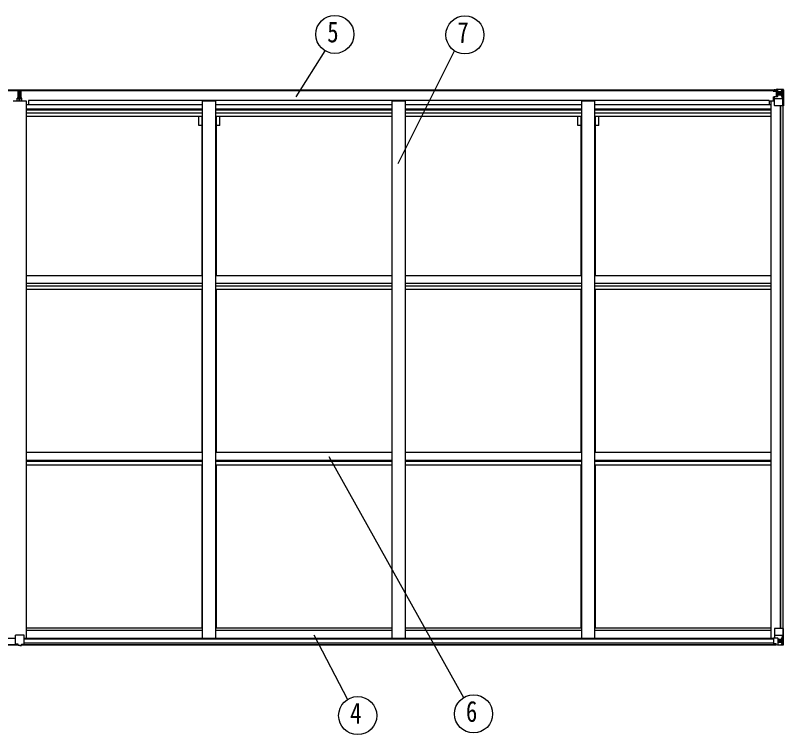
# Model space of a CAD drawing. Units: millimetres, scale not verified. Extents: x -12615 to 12615, y -8910 to 8910.
# Drawn here: x -2945 to -42, y -561 to 2157 of the extents above; entities that cross this region are included whole.
import ezdxf
from ezdxf.enums import TextEntityAlignment as Align

# ---------------------------------------------------------------- set-up
doc = ezdxf.new("R2010")
doc.units = ezdxf.units.MM
doc.header["$LTSCALE"] = 40
for name, color, linetype in [('0-4_YKK_13', 4, 'Continuous'), ('0-5_YKK_A1', 4, 'Continuous'), ('0-6_YKK_D', 6, 'Continuous')]:
    doc.layers.add(name, color=color, linetype=linetype)
doc.styles.add('ＭＳ ゴシック', font='')
doc.styles.get('ＭＳ ゴシック').set_extended_font_data('MS Gothic')

msp = doc.modelspace()

# ---------------------------------------------------------------- linework, layer by layer
at = {"layer": '0-4_YKK_13'}
for p, q in [((-2935.41, 1876.05), (-2930.57, 1876.35)), ((-2935.41, 1873.05), (-2935.41, 1876.05)), ((-2930.41, 1873.36), (-2935.41, 1873.05)), ((-2935.41, 1871.55), (-2935.41, 1873.05)), ((-2934.41, 1870.55), (-2930.41, 1870.55)), ((-2934.41, 1868.72), (-2934.41, 1870.55)), ((-2934.41, 1868.72), (-2930.41, 1868.65)), ((-2934.41, 1865.12), (-2934.41, 1868.72)), ((-2934.41, 1865.12), (-2930.41, 1865.06)), ((-2934.41, 1856.89), (-2934.41, 1865.12)), ((-2930.57, 1876.35), (-2928.91, 1876.45)), ((-2928.91, 1873.44), (-2930.41, 1873.35)), ((-2930.41, 1870.55), (-2930.41, 1873.35)), ((-2930.41, 1870.55), (-2930.41, 1859.84)), ((-2930.41, 1859.84), (-2927.41, 1859.84)), ((-2930.41, 1852.77), (-2930.41, 1859.84)), ((-2928.91, 1876.45), (-2928.91, 1873.44)), ((-2922.41, 1873.05), (-2928.91, 1873.44)), ((-2927.41, 1870.55), (-2923.41, 1870.55)), ((-2927.41, 1870.55), (-2927.41, 1859.84)), ((-2927.41, 1868.65), (-2923.41, 1868.65)), ((-2927.41, 1852.77), (-2927.41, 1859.84)), ((-2923.41, 1868.65), (-2923.41, 1870.55)), ((-2922.41, 1871.55), (-2922.41, 1873.05)), ((-82.16, 1872.75), (-82.16, 1873.76)), ((-81.16, 1872.75), (-82.16, 1872.75)), ((-82.16, 1872.75), (-82.16, 1871.18)), ((-82.16, 1871.07), (-82.16, 1871.18)), ((-81.16, 1873.76), (-81.16, 1872.75)), ((-76.16, 1872.75), (-81.16, 1872.75)), ((-75.96, 1876.25), (-77.65, 1875.82)), ((-76.16, 1871.14), (-76.16, 1872.75)), ((-76.16, 1871.14), (-66.16, 1871.05)), ((-75.96, 1876.25), (-75.66, 1876.25)), ((-75.66, 1876.25), (-75.66, 1875.82)), ((-74.16, 1873.01), (-66.16, 1873.01)), ((-74.16, 1872.98), (-66.16, 1872.98)), ((-70.66, 1878.45), (-64.16, 1878.05)), ((-70.66, 1877.56), (-70.66, 1878.45)), ((-64.16, 1877.17), (-70.66, 1877.56)), ((-70.66, 1877.05), (-70.66, 1877.56)), ((-70.66, 1877.05), (-70.66, 1876.64)), ((-70.66, 1876.64), (-65.66, 1876.55)), ((-70.66, 1876.64), (-70.66, 1875.82)), ((-69.66, 1850.95), (-69.66, 1870.92)), ((-65.77, 1870.68), (-69.66, 1870.68)), ((-69.66, 1867.05), (-65.66, 1867.05)), ((-69.66, 1858.85), (-65.66, 1858.85)), ((-66.16, 1873.01), (-66.16, 1871.05)), ((-66.16, 1871.98), (-65.66, 1871.98)), ((-66.16, 1870.89), (-66.16, 1871.05)), ((-66.16, 1871.05), (-66.16, 1871.05)), ((-65.66, 1872.34), (-64.16, 1872.34)), ((-65.66, 1868.81), (-64.16, 1868.81)), ((-64.16, 1851.95), (-64.16, 1878.05)), ((-64.16, 1877.94), (-52.16, 1877.15)), ((-63.16, 1868.81), (-64.16, 1868.81)), ((-52.16, 1868.81), (-64.16, 1868.81)), ((-57.64, 1861.61), (-57.64, 1860.65)), ((-49.83, 1868.75), (-52.16, 1868.81)), ((-52.07, 1877.15), (-44.15, 1876.67)), ((-49.83, 1855.28), (-49.83, 1868.75)), ((-48.97, 1872.26), (-46.24, 1875.93)), ((-45.01, 1875.7), (-45, 1875.63)), ((-45, 1815.05), (-45, 1875.63)), ((-43.1, 1876.76), (-43.1, 1876.76)), ((-43.1, 1876.72), (-43.1, 1876.76)), ((-42.16, 1875.76), (-42.16, 1875.72)), ((-2937.41, 1844.99), (-2930.41, 1845.05)), ((-2937.41, 1843.61), (-2930.41, 1843.55)), ((-2937.41, 1832.88), (-2937.41, 1843.11)), ((-2934.41, 1856.89), (-2930.41, 1856.85)), ((-2934.41, 1845.02), (-2934.41, 1856.89)), ((-2930.41, 1852.77), (-2927.41, 1852.77)), ((-2930.41, 1843.12), (-2930.41, 1852.77)), ((-2930.41, 1843.12), (-2927.41, 1843.12)), ((-2930.41, 1836.05), (-2930.41, 1843.12)), ((-2930.41, 1836.05), (-2927.41, 1836.05)), ((-2930.41, 1836.05), (-2930.41, 1832.88)), ((-2927.41, 1843.12), (-2927.41, 1852.77)), ((-2920.41, 1844.49), (-2927.41, 1844.55)), ((-2927.41, 1836.05), (-2927.41, 1843.12)), ((-2927.41, 1836.05), (-2927.41, 1832.88)), ((-2923.41, 1845.02), (-2923.41, 1856.85)), ((-2920.41, 1843.61), (-2920.41, 1844.49)), ((-2920.41, 1832.88), (-2920.41, 1843.11)), ((-96.66, 1834.13), (-76.16, 1834.13)), ((-80.66, 1849.92), (-79.66, 1849.93)), ((-80.66, 1834.13), (-80.66, 1849.92)), ((-79.66, 1848.19), (-80.66, 1848.2)), ((-80.66, 1838.05), (-76.16, 1838.05)), ((-75.61, 1849.96), (-79.66, 1849.93)), ((-76.16, 1816.05), (-76.16, 1849.15)), ((-52.16, 1841.72), (-76.16, 1841.72)), ((-64.99, 1851.69), (-75.33, 1850.04)), ((-75.33, 1849.41), (-64.99, 1851.06)), ((-75.33, 1850.04), (-75.33, 1849.41)), ((-65.66, 1855.25), (-64.16, 1855.25)), ((-64.99, 1851.06), (-64.99, 1851.69)), ((-52.16, 1855.25), (-64.16, 1855.25)), ((-52.16, 1855.25), (-49.83, 1855.28)), ((-52.16, 1855.25), (-52.16, 1855.25)), ((-45.55, 1841.93), (-52.16, 1841.72)), ((-45.55, 1841.93), (-49.69, 1854.02)), ((-45, 1815.05), (-75.16, 1815.05)), ((-76.47, -161.03), (-76.47, -194.12)), ((-42.47, -160.03), (-75.47, -160.03)), ((-45.32, -160.03), (-45.32, -220.61)), ((-42.47, -220.74), (-42.47, -160.03)), ((-2944.66, -218.29), (-2944.66, -185.97)), ((-2912.66, -184.97), (-2943.66, -184.97)), ((-2911.66, -218.29), (-2911.66, -185.97)), ((-80.97, -197.18), (-80.97, -217.34)), ((-70.97, -196.24), (-79.97, -196.27)), ((-52.47, -186.69), (-76.47, -186.69)), ((-75.65, -194.38), (-65.3, -196.04)), ((-75.65, -195.02), (-75.65, -194.38)), ((-68, -196.24), (-75.65, -195.02)), ((-64.47, -196.24), (-70.97, -196.24)), ((-65.3, -196.04), (-65.3, -196.24)), ((-64.47, -196.24), (-64.47, -223.03)), ((-64.47, -200.23), (-52.47, -200.23)), ((-45.86, -186.91), (-52.47, -186.69)), ((-52.47, -200.23), (-52.47, -200.23)), ((-52.47, -200.23), (-50.14, -200.26)), ((-50.14, -200.26), (-50.14, -213.73)), ((-45.86, -186.91), (-50, -198.99)), ((-2944.66, -218.29), (-2944.66, -218.33)), ((-2934.66, -219.06), (-2943.66, -219)), ((-2921.66, -219.06), (-2912.66, -219)), ((-2911.66, -218.29), (-2911.66, -218.33)), ((-79.97, -218.05), (-70.97, -218.11)), ((-70.97, -223.42), (-70.97, -217.48)), ((-52.47, -213.78), (-64.47, -213.78)), ((-64.47, -222.91), (-52.47, -222.13)), ((-56.99, -206.59), (-56.99, -205.63)), ((-50.14, -213.73), (-52.47, -213.79)), ((-52.38, -222.12), (-44.46, -221.65)), ((-49.29, -217.24), (-46.55, -220.9)), ((-45.32, -220.68), (-45.32, -220.61)), ((-43.41, -221.69), (-43.41, -221.74))]:
    msp.add_line(p, q, dxfattribs=at)
for points in [[(-2928.91, 1876.45), (-2922.41, 1876.05), (-2922.41, 1873.05)], [(-2927.41, 1865.06), (-2923.41, 1865.06), (-2923.41, 1868.65)], [(-2927.41, 1856.85), (-2923.41, 1856.85), (-2923.41, 1865.06)], [(-76.16, 1871.14), (-76.16, 1871.13), (-82.16, 1871.18)], [(-81.16, 1871.02), (-66.16, 1870.89), (-66.16, 1870.89)], [(-66.16, 1871.98), (-74.16, 1871.98), (-74.16, 1873.76)], [(-70.66, 1877.05), (-65.66, 1877.05), (-65.66, 1851.59)], [(-43.1, 1876.76), (-52.16, 1877.32), (-64.16, 1878.05)], [(-58.6, 1863.53), (-59.56, 1863.53), (-59.56, 1862.57), (-58.6, 1862.57)], [(-56.68, 1864.49), (-56.68, 1865.45), (-57.64, 1865.45), (-57.64, 1864.49)], [(-57.64, 1860.65), (-56.68, 1860.65), (-56.68, 1861.61)], [(-55.72, 1862.57), (-54.76, 1862.57), (-54.76, 1863.53), (-55.72, 1863.53)], [(-42.16, 1875.72), (-42.16, 1815.05), (-45, 1815.05)], [(-2930.41, 1844.55), (-2937.41, 1844.49), (-2937.41, 1844.99)], [(-2930.41, 1843.05), (-2937.41, 1843.11), (-2937.41, 1843.61), (-2937.41, 1844.49)], [(-2927.41, 1845.05), (-2920.41, 1844.99), (-2920.41, 1844.49)], [(-2927.41, 1843.55), (-2920.41, 1843.61), (-2920.41, 1843.11), (-2927.41, 1843.05)], [(-79.66, 1849.93), (-79.66, 1848.19), (-76.16, 1848.18)], [(-2928.16, -224.49), (-2934.66, -224.09), (-2934.66, -219.06)], [(-2928.16, -224.49), (-2921.66, -224.09), (-2921.66, -219.06)], [(-80.97, -217.34), (-80.96, -217.44), (-70.97, -217.48)], [(-43.41, -221.74), (-52.47, -222.29), (-70.97, -223.42)], [(-58.91, -207.55), (-59.87, -207.55), (-59.87, -208.51), (-58.91, -208.51)], [(-56.99, -205.63), (-57.95, -205.63), (-57.95, -206.59)], [(-57.95, -209.47), (-57.95, -210.43), (-56.99, -210.43), (-56.99, -209.47)], [(-56.03, -208.51), (-55.07, -208.51), (-55.07, -207.55), (-56.03, -207.55)]]:
    msp.add_lwpolyline(points, dxfattribs=at)
for centre in [(-57.16, 1863.05), (-57.47, -208.03)]:
    msp.add_circle(centre, 5.3, dxfattribs=at)
for centre, radius, start, end in [((-2934.41, 1871.55), 1, 180, 270), ((-2923.41, 1871.55), 1, 270, 0), ((-81.3, 1878.71), 7.69, 263.56574, 271.03001), ((-66.16, 1873.51), 0.5, 270.00309, 0.00198), ((-66.16, 1873.48), 0.5, 269.99891, 359.99891), ((-66.16, 1870.55), 0.5, 359.95536, 89.47105), ((-66.17, 1870.38), 0.513, 358.95293, 88.11972), ((-58.6, 1864.49), 0.96, 270, 0), ((-58.6, 1861.61), 0.96, 0, 90), ((-55.72, 1864.49), 0.96, 180, 270), ((-55.72, 1861.61), 0.96, 90, 180), ((-46.29, 1875.76), 1.28, 357.54105, 48.82169), ((-44.31, 1889.37), 12.7, 264.89689, 270.75534), ((-43.16, 1875.76), 0.999, 0.04917, 86.5576), ((-43.16, 1875.76), 1, 359.99921, 86.49983), ((-43.16, 1875.72), 0.999, 0.04917, 86.5576), ((-75.22, 1849.11), 0.937, 96.73234, 177.67791), ((-75.22, 1848.48), 0.937, 96.73234, 177.67791), ((-65.1, 1852.62), 0.937, 276.73234, 357.67791), ((-65.1, 1851.99), 0.937, 276.73234, 357.67791), ((-75.16, 1816.05), 1, 180, 270), ((-75.47, -161.03), 1, 90, 180), ((-2943.66, -185.97), 1, 90, 180), ((-2912.66, -185.97), 1, 0, 90), ((-75.54, -193.45), 0.937, 182.32209, 263.26766), ((-75.54, -194.09), 0.937, 182.32209, 263.26766), ((-65.41, -196.97), 0.937, 50.93398, 83.26766), ((-58.91, -206.59), 0.96, 270, 0), ((-58.91, -209.47), 0.96, 0, 90), ((-56.03, -206.59), 0.96, 180, 270), ((-56.03, -209.47), 0.96, 90, 180), ((-46.6, -220.74), 1.28, 311.17831, 2.45895), ((-44.63, -234.35), 12.7, 89.24466, 95.10311), ((-43.47, -220.7), 0.999, 273.4424, 359.95083), ((-43.47, -220.74), 0.999, 273.4424, 359.95083), ((-43.47, -220.74), 1, 273.50017, 0.00079)]:
    msp.add_arc(centre, radius, start, end, dxfattribs=at)
for centre, major_axis, ratio, start_param, end_param in [((-2930.38, 1873.35), (0.18, -2.99), 0.008711, 3.1415927, 4.7113235), ((-3102.28, 1862.84), (171.87, 10.52), 0.017422, 6.2821194, 6.2831848), ((29.59, 1868.81), (-81.75, 0), 0.061163, 6.2824128, 6.2831853), ((-46.96, 1868.67), (-0.03, 5), 0.573921, 0.7672717, 1.551125), ((-45.29, 1873.74), (0.02, 3), 0.466854, 0.125683, 0.7596956), ((-45.1, 1876.84), (-2, 0.12), 0.060933, 2.0712557, 3.1453404), ((-244.1, 1889.07), (-201, 12.36), 0.060933, 3.1453404, 3.145839), ((-48.42, 1855.3), (0, 3), 0.468246, 1.5772882, 2.0127935), ((-46.27, 1844.28), (-0.85, 2.32), 0.403757, 3.0087805, 3.9744392), ((-79.97, -197.18), (-1, -0.021), 0.906239, 4.6936843, 6.2644806), ((-48.74, -200.28), (0, -3), 0.468246, 4.2703918, 4.7058971), ((-46.58, -189.26), (-0.85, -2.32), 0.403757, 2.3087461, 3.2744049), ((-2943.66, -218.29), (1, -0.012), 0.707053, 3.2044821, 4.7211143), ((-2912.66, -218.29), (-1, -0.012), 0.707053, 1.562071, 3.0787032), ((-79.97, -217.34), (-1, 0.012), 0.707053, 0.1587743, 1.5795216), ((29.28, -213.78), (-81.75, 0), 0.061163, 0, 0.0007725), ((-47.27, -213.65), (-0.03, -5), 0.573921, 4.7320603, 5.5159136), ((-45.6, -218.72), (0.02, -3), 0.466854, 5.5234897, 6.1575023), ((-45.41, -221.82), (-2, -0.12), 0.060933, 3.1378449, 4.2119296), ((-244.41, -234.05), (-201, -12.36), 0.060933, 3.1373463, 3.1378449)]:
    msp.add_ellipse(centre, major_axis=major_axis, ratio=ratio, start_param=start_param, end_param=end_param, dxfattribs=at)
at = {"layer": '0-5_YKK_A1'}
for p, q in [((-5790.66, 1875.82), (-2935.41, 1875.82)), ((-5790.65, 1873.76), (-2935.41, 1873.76)), ((-2922.41, 1875.82), (-65.66, 1875.82)), ((-2922.41, 1873.76), (-65.66, 1873.76)), ((-2903.16, 1832.88), (-2953.16, 1832.88)), ((-2903.16, -196.38), (-2903.16, 1832.88)), ((-96.66, 1835.55), (-2895.66, 1835.55)), ((-2895.66, 1835.55), (-2895.66, 1820.48)), ((-2237.16, -196.38), (-2237.16, 1832.88)), ((-2187.16, 1832.88), (-2237.16, 1832.88)), ((-2187.16, -196.38), (-2187.16, 1832.88)), ((-1521.16, -196.38), (-1521.16, 1832.88)), ((-1471.16, 1832.88), (-1521.16, 1832.88)), ((-1471.16, -196.38), (-1471.16, 1832.88)), ((-805.16, -196.38), (-805.16, 1832.88)), ((-755.16, 1832.88), (-805.16, 1832.88)), ((-755.16, -196.38), (-755.16, 1832.88)), ((-96.66, 1835.55), (-96.66, 1820.48)), ((-89.16, -196.38), (-89.16, 1833.52)), ((-76.16, 1833.52), (-89.16, 1833.52)), ((-2903.16, 1820.48), (-2237.16, 1820.48)), ((-2903.16, 1804.04), (-2237.16, 1804.04)), ((-2903.16, 1800.26), (-2237.16, 1800.26)), ((-2187.16, 1820.48), (-1521.16, 1820.48)), ((-2187.16, 1804.04), (-1521.16, 1804.04)), ((-2187.16, 1800.26), (-1521.16, 1800.26)), ((-1471.16, 1820.48), (-805.16, 1820.48)), ((-1471.16, 1804.04), (-805.16, 1804.04)), ((-1471.16, 1800.26), (-805.16, 1800.26)), ((-755.16, 1820.48), (-89.16, 1820.48)), ((-755.16, 1804.04), (-89.16, 1804.04)), ((-755.16, 1800.26), (-89.16, 1800.26)), ((-53.86, -160.03), (-53.86, 1815.05)), ((-53.16, -160.03), (-53.16, 1815.05)), ((-44.16, -160.03), (-44.16, 1815.05)), ((-2903.16, 1788.91), (-2237.16, 1788.91)), ((-2903.16, 1776.09), (-2237.16, 1776.09)), ((-2251.66, 1740.82), (-2251.66, 1776.09)), ((-2239.66, 1173.53), (-2239.66, 1776.09)), ((-2187.16, 1788.91), (-1521.16, 1788.91)), ((-2187.16, 1776.09), (-1521.16, 1776.09)), ((-2184.66, 1173.53), (-2184.66, 1776.09)), ((-2172.66, 1740.82), (-2172.66, 1776.09)), ((-1471.16, 1788.91), (-805.16, 1788.91)), ((-1471.16, 1776.09), (-805.16, 1776.09)), ((-819.66, 1740.82), (-819.66, 1776.09)), ((-807.66, 1173.53), (-807.66, 1776.09)), ((-755.16, 1788.91), (-89.16, 1788.91)), ((-755.16, 1776.09), (-89.16, 1776.09)), ((-752.66, 1173.53), (-752.66, 1776.09)), ((-740.66, 1740.82), (-740.66, 1776.09)), ((-2239.66, 1740.82), (-2251.66, 1740.82)), ((-2172.66, 1740.82), (-2184.66, 1740.82)), ((-807.66, 1740.82), (-819.66, 1740.82)), ((-740.66, 1740.82), (-752.66, 1740.82)), ((-2903.16, 1173.53), (-2237.16, 1173.53)), ((-2187.16, 1173.53), (-1521.16, 1173.53)), ((-1471.16, 1173.53), (-805.16, 1173.53)), ((-755.16, 1173.53), (-89.16, 1173.53)), ((-2903.16, 1144.49), (-2237.16, 1144.49)), ((-2903.16, 1134.76), (-2237.16, 1134.76)), ((-2187.16, 1144.49), (-1521.16, 1144.49)), ((-2187.16, 1134.76), (-1521.16, 1134.76)), ((-1471.16, 1144.49), (-805.16, 1144.49)), ((-1471.16, 1134.76), (-805.16, 1134.76)), ((-755.16, 1144.49), (-89.16, 1144.49)), ((-755.16, 1134.76), (-89.16, 1134.76)), ((-2903.16, 1121.9), (-2237.16, 1121.9)), ((-2239.66, 506.07), (-2239.66, 1121.9)), ((-2187.16, 1121.9), (-1521.16, 1121.9)), ((-2184.66, 506.07), (-2184.66, 1121.9)), ((-1471.16, 1121.9), (-805.16, 1121.9)), ((-807.66, 506.07), (-807.66, 1121.9)), ((-755.16, 1121.9), (-89.16, 1121.9)), ((-752.66, 506.07), (-752.66, 1121.9)), ((-2903.16, 506.07), (-2237.16, 506.07)), ((-2187.16, 506.07), (-1521.16, 506.07)), ((-1471.16, 506.07), (-805.16, 506.07)), ((-755.16, 506.07), (-89.16, 506.07)), ((-2903.16, 476.32), (-2237.16, 476.32)), ((-2903.16, 471.89), (-2237.16, 471.89)), ((-2187.16, 476.32), (-1521.16, 476.32)), ((-2187.16, 471.89), (-1521.16, 471.89)), ((-1471.16, 476.32), (-805.16, 476.32)), ((-1471.16, 471.89), (-805.16, 471.89)), ((-755.16, 476.32), (-89.16, 476.32)), ((-755.16, 471.89), (-89.16, 471.89)), ((-2903.16, 458.88), (-2237.16, 458.88)), ((-2239.66, -159.14), (-2239.66, 458.88)), ((-2187.16, 458.88), (-1521.16, 458.88)), ((-2184.66, -159.14), (-2184.66, 458.88)), ((-1471.16, 458.88), (-805.16, 458.88)), ((-807.66, -159.14), (-807.66, 458.88)), ((-755.16, 458.88), (-89.16, 458.88)), ((-752.66, -159.14), (-752.66, 458.88)), ((-2237.16, -159.14), (-2903.16, -159.14)), ((-2237.16, -168.27), (-2903.16, -168.27)), ((-1521.16, -159.14), (-2187.16, -159.14)), ((-1521.16, -168.27), (-2187.16, -168.27)), ((-805.16, -159.14), (-1471.16, -159.14)), ((-805.16, -168.27), (-1471.16, -168.27)), ((-89.16, -159.14), (-755.16, -159.14)), ((-89.43, -168.27), (-755.16, -168.27)), ((-5775.88, -196.38), (-2944.44, -196.38)), ((-2911.88, -196.38), (-80.44, -196.38)), ((-2911.35, -198.73), (-80.97, -198.73)), ((-5785.35, -220.88), (-2934.97, -220.88)), ((-5785.35, -221.82), (-2934.97, -221.82)), ((-2921.35, -220.88), (-70.97, -220.88)), ((-2921.35, -221.82), (-70.97, -221.82)), ((-2911.35, -214.39), (-80.97, -214.39))]:
    msp.add_line(p, q, dxfattribs=at)
at = {"layer": '0-6_YKK_D'}
for p, q in [((-1883.55, 1849.3), (-1774.35, 2023.36)), ((-1498.6, 1597.62), (-1285.64, 2023.28)), ((-1759.88, 489.94), (-1251.28, -421.53)), ((-1817.61, -183.6), (-1690.43, -429))]:
    msp.add_line(p, q, dxfattribs=at)
for centre in [(-1737.81, 2085.4), (-1246.36, 2083.62), (-1651.37, -489.48), (-1213.73, -482.96)]:
    msp.add_circle(centre, 72, dxfattribs=at)

# ---------------------------------------------------------------- texts
at = {"layer": '0-6_YKK_D', "style": 'ＭＳ ゴシック', "width": 0.8}
for s, p in [('5', (-1766.61, 2031.4)), ('7', (-1275.16, 2029.62)), ('6', (-1242.53, -536.96)), ('4', (-1680.17, -543.48))]:
    msp.add_text(s, height=79.18, dxfattribs=at).set_placement(p, align=Align.BOTTOM_LEFT)

doc.saveas('drawing.dxf')
